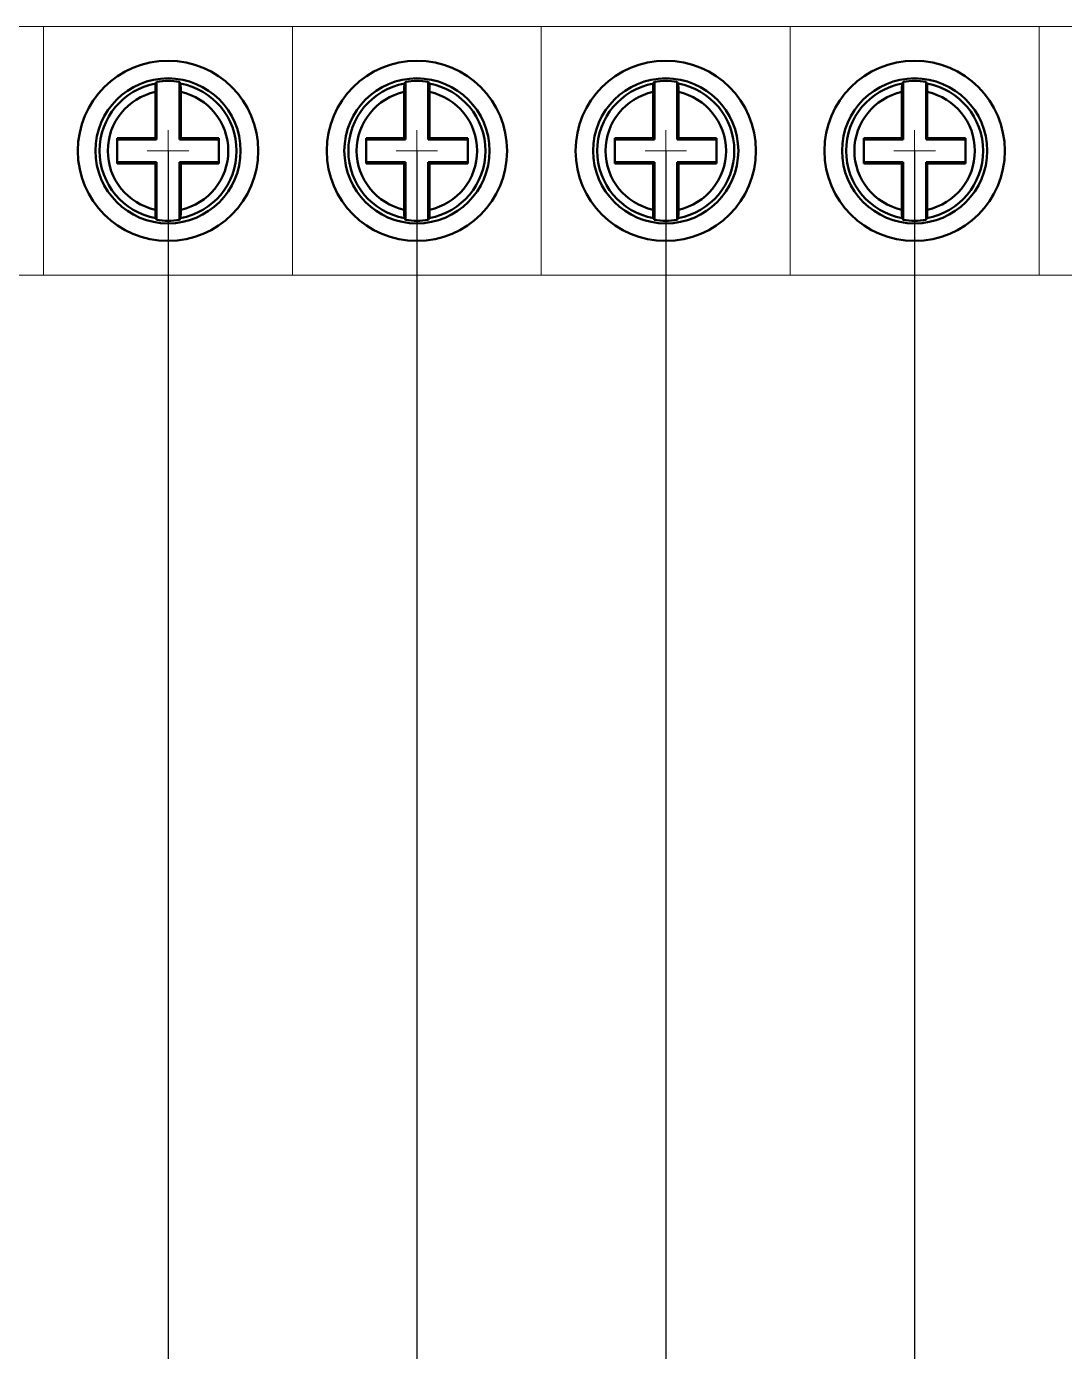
# Model space of a CAD drawing. Extents: x -1351 to 773, y -193 to 951.
# Drawn here: x 279.8 to 329.8, y -126.9 to -63 of the extents above; entities that cross this region are included whole.
import ezdxf

# ---------------------------------------------------------------- set-up
doc = ezdxf.new("R2010")
doc.units = 0
doc.header["$LTSCALE"] = 10
doc.header["$MEASUREMENT"] = 0
doc.layers.get('0').update_dxf_attribs({"linetype": 'CONTINUOUS'})
doc.layers.add('10000_FRONT', color=7, linetype='CONTINUOUS')
doc.layers.add('器件名称', color=7, linetype='CONTINUOUS')

msp = doc.modelspace()

# ---------------------------------------------------------------- linework, layer by layer
at = {"lineweight": 0}
for p, q in [((286.61, -68.976), (286.61, -67.976)), ((286.61, -67.976), (286.61, -69.976)), ((298.61, -68.976), (298.61, -67.976)), ((298.61, -67.976), (298.61, -69.976)), ((310.61, -68.976), (310.61, -67.976)), ((310.61, -67.976), (310.61, -69.976)), ((310.61, -68.976), (310.61, -67.976)), ((310.61, -67.976), (310.61, -69.976)), ((322.61, -68.976), (322.61, -67.976)), ((322.61, -67.976), (322.61, -69.976)), ((285.61, -68.976), (287.61, -68.976)), ((297.61, -68.976), (299.61, -68.976)), ((309.61, -68.976), (311.61, -68.976)), ((309.61, -68.976), (311.61, -68.976)), ((321.61, -68.976), (323.61, -68.976))]:
    msp.add_line(p, q, dxfattribs=at)
for points in [[(268.61, -74.976), (280.61, -74.976), (280.61, -62.976), (268.61, -62.976)], [(280.61, -74.976), (292.61, -74.976), (292.61, -62.976), (280.61, -62.976)], [(292.61, -74.976), (304.61, -74.976), (304.61, -62.976), (292.61, -62.976)], [(304.61, -74.976), (316.61, -74.976), (316.61, -62.976), (304.61, -62.976)], [(304.61, -74.976), (316.61, -74.976), (316.61, -62.976), (304.61, -62.976)], [(316.61, -74.976), (328.61, -74.976), (328.61, -62.976), (316.61, -62.976)], [(328.61, -74.976), (340.61, -74.976), (340.61, -62.976), (328.61, -62.976)]]:
    msp.add_lwpolyline(points, close=True, dxfattribs=at)
at = {"layer": '10000_FRONT', "color": 7, "linetype": 'Continuous', "lineweight": 50}
for p, q in [((286.003, -65.848), (286.002, -65.872)), ((286.004, -65.827), (286.003, -65.848)), ((286.005, -65.807), (286.004, -65.827)), ((286.007, -65.788), (286.005, -65.807)), ((286.008, -65.771), (286.007, -65.788)), ((286.009, -65.758), (286.008, -65.771)), ((286.011, -65.746), (286.009, -65.758)), ((286.013, -65.737), (286.011, -65.746)), ((286.014, -65.73), (286.013, -65.737)), ((286.016, -65.725), (286.014, -65.73)), ((286.022, -65.714), (286.016, -65.725)), ((286.028, -65.702), (286.022, -65.714)), ((286.034, -65.69), (286.028, -65.702)), ((286.041, -65.679), (286.034, -65.69)), ((286.047, -65.667), (286.041, -65.679)), ((286.053, -65.655), (286.047, -65.667)), ((286.06, -65.644), (286.053, -65.655)), ((286.06, -68.426), (286.06, -65.644)), ((287.16, -68.426), (287.16, -65.644)), ((287.166, -65.655), (287.16, -65.644)), ((287.172, -65.667), (287.166, -65.655)), ((287.178, -65.679), (287.172, -65.667)), ((287.185, -65.69), (287.178, -65.679)), ((287.191, -65.702), (287.185, -65.69)), ((287.197, -65.714), (287.191, -65.702)), ((287.203, -65.725), (287.197, -65.714)), ((287.205, -65.73), (287.203, -65.725)), ((287.207, -65.737), (287.205, -65.73)), ((287.208, -65.746), (287.207, -65.737)), ((287.21, -65.758), (287.208, -65.746)), ((287.211, -65.771), (287.21, -65.758)), ((287.213, -65.788), (287.211, -65.771)), ((287.214, -65.807), (287.213, -65.788)), ((287.215, -65.827), (287.214, -65.807)), ((287.216, -65.848), (287.215, -65.827)), ((287.218, -65.872), (287.216, -65.848)), ((298.003, -65.848), (298.002, -65.872)), ((298.004, -65.827), (298.003, -65.848)), ((298.005, -65.807), (298.004, -65.827)), ((298.007, -65.788), (298.005, -65.807)), ((298.008, -65.771), (298.007, -65.788)), ((298.009, -65.758), (298.008, -65.771)), ((298.011, -65.746), (298.009, -65.758)), ((298.013, -65.737), (298.011, -65.746)), ((298.014, -65.73), (298.013, -65.737)), ((298.016, -65.725), (298.014, -65.73)), ((298.022, -65.714), (298.016, -65.725)), ((298.028, -65.702), (298.022, -65.714)), ((298.034, -65.69), (298.028, -65.702)), ((298.041, -65.679), (298.034, -65.69)), ((298.047, -65.667), (298.041, -65.679)), ((298.053, -65.655), (298.047, -65.667)), ((298.06, -65.644), (298.053, -65.655)), ((298.06, -68.426), (298.06, -65.644)), ((299.16, -68.426), (299.16, -65.644)), ((299.166, -65.655), (299.16, -65.644)), ((299.172, -65.667), (299.166, -65.655)), ((299.178, -65.679), (299.172, -65.667)), ((299.185, -65.69), (299.178, -65.679)), ((299.191, -65.702), (299.185, -65.69)), ((299.197, -65.714), (299.191, -65.702)), ((299.203, -65.725), (299.197, -65.714)), ((299.205, -65.73), (299.203, -65.725)), ((299.207, -65.737), (299.205, -65.73)), ((299.208, -65.746), (299.207, -65.737)), ((299.21, -65.758), (299.208, -65.746)), ((299.211, -65.771), (299.21, -65.758)), ((299.213, -65.788), (299.211, -65.771)), ((299.214, -65.807), (299.213, -65.788)), ((299.215, -65.827), (299.214, -65.807)), ((299.216, -65.848), (299.215, -65.827)), ((299.218, -65.872), (299.216, -65.848)), ((310.003, -65.848), (310.002, -65.872)), ((310.003, -65.848), (310.002, -65.872)), ((310.004, -65.827), (310.003, -65.848)), ((310.004, -65.827), (310.003, -65.848)), ((310.005, -65.807), (310.004, -65.827)), ((310.005, -65.807), (310.004, -65.827)), ((310.007, -65.788), (310.005, -65.807)), ((310.007, -65.788), (310.005, -65.807)), ((310.008, -65.771), (310.007, -65.788)), ((310.008, -65.771), (310.007, -65.788)), ((310.009, -65.758), (310.008, -65.771)), ((310.009, -65.758), (310.008, -65.771)), ((310.011, -65.746), (310.009, -65.758)), ((310.011, -65.746), (310.009, -65.758)), ((310.013, -65.737), (310.011, -65.746)), ((310.013, -65.737), (310.011, -65.746)), ((310.014, -65.73), (310.013, -65.737)), ((310.014, -65.73), (310.013, -65.737)), ((310.016, -65.725), (310.014, -65.73)), ((310.016, -65.725), (310.014, -65.73)), ((310.022, -65.714), (310.016, -65.725)), ((310.022, -65.714), (310.016, -65.725)), ((310.028, -65.702), (310.022, -65.714)), ((310.028, -65.702), (310.022, -65.714)), ((310.034, -65.69), (310.028, -65.702)), ((310.034, -65.69), (310.028, -65.702)), ((310.041, -65.679), (310.034, -65.69)), ((310.041, -65.679), (310.034, -65.69)), ((310.047, -65.667), (310.041, -65.679)), ((310.047, -65.667), (310.041, -65.679)), ((310.053, -65.655), (310.047, -65.667)), ((310.053, -65.655), (310.047, -65.667)), ((310.06, -65.644), (310.053, -65.655)), ((310.06, -65.644), (310.053, -65.655)), ((310.06, -68.426), (310.06, -65.644)), ((310.06, -68.426), (310.06, -65.644)), ((311.16, -68.426), (311.16, -65.644)), ((311.166, -65.655), (311.16, -65.644)), ((311.16, -68.426), (311.16, -65.644)), ((311.166, -65.655), (311.16, -65.644)), ((311.172, -65.667), (311.166, -65.655)), ((311.172, -65.667), (311.166, -65.655)), ((311.178, -65.679), (311.172, -65.667)), ((311.178, -65.679), (311.172, -65.667)), ((311.185, -65.69), (311.178, -65.679)), ((311.185, -65.69), (311.178, -65.679)), ((311.191, -65.702), (311.185, -65.69)), ((311.191, -65.702), (311.185, -65.69)), ((311.197, -65.714), (311.191, -65.702)), ((311.197, -65.714), (311.191, -65.702)), ((311.203, -65.725), (311.197, -65.714)), ((311.203, -65.725), (311.197, -65.714)), ((311.205, -65.73), (311.203, -65.725)), ((311.205, -65.73), (311.203, -65.725)), ((311.207, -65.737), (311.205, -65.73)), ((311.207, -65.737), (311.205, -65.73)), ((311.208, -65.746), (311.207, -65.737)), ((311.208, -65.746), (311.207, -65.737)), ((311.21, -65.758), (311.208, -65.746)), ((311.21, -65.758), (311.208, -65.746)), ((311.211, -65.771), (311.21, -65.758)), ((311.211, -65.771), (311.21, -65.758)), ((311.213, -65.788), (311.211, -65.771)), ((311.213, -65.788), (311.211, -65.771)), ((311.214, -65.807), (311.213, -65.788)), ((311.214, -65.807), (311.213, -65.788)), ((311.215, -65.827), (311.214, -65.807)), ((311.215, -65.827), (311.214, -65.807)), ((311.216, -65.848), (311.215, -65.827)), ((311.216, -65.848), (311.215, -65.827)), ((311.218, -65.872), (311.216, -65.848)), ((311.218, -65.872), (311.216, -65.848)), ((322.003, -65.848), (322.002, -65.872)), ((322.004, -65.827), (322.003, -65.848)), ((322.005, -65.807), (322.004, -65.827)), ((322.007, -65.788), (322.005, -65.807)), ((322.008, -65.771), (322.007, -65.788)), ((322.009, -65.758), (322.008, -65.771)), ((322.011, -65.746), (322.009, -65.758)), ((322.013, -65.737), (322.011, -65.746)), ((322.014, -65.73), (322.013, -65.737)), ((322.016, -65.725), (322.014, -65.73)), ((322.022, -65.714), (322.016, -65.725)), ((322.028, -65.702), (322.022, -65.714)), ((322.034, -65.69), (322.028, -65.702)), ((322.041, -65.679), (322.034, -65.69)), ((322.047, -65.667), (322.041, -65.679)), ((322.053, -65.655), (322.047, -65.667)), ((322.06, -65.644), (322.053, -65.655)), ((322.06, -68.426), (322.06, -65.644)), ((323.16, -68.426), (323.16, -65.644)), ((323.166, -65.655), (323.16, -65.644)), ((323.172, -65.667), (323.166, -65.655)), ((323.178, -65.679), (323.172, -65.667)), ((323.185, -65.69), (323.178, -65.679)), ((323.191, -65.702), (323.185, -65.69)), ((323.197, -65.714), (323.191, -65.702)), ((323.203, -65.725), (323.197, -65.714)), ((323.205, -65.73), (323.203, -65.725)), ((323.207, -65.737), (323.205, -65.73)), ((323.208, -65.746), (323.207, -65.737)), ((323.21, -65.758), (323.208, -65.746)), ((323.211, -65.771), (323.21, -65.758)), ((323.213, -65.788), (323.211, -65.771)), ((323.214, -65.807), (323.213, -65.788)), ((323.215, -65.827), (323.214, -65.807)), ((323.216, -65.848), (323.215, -65.827)), ((323.218, -65.872), (323.216, -65.848)), ((285.998, -66.01), (285.997, -66.041)), ((285.997, -66.041), (285.997, -66.073)), ((285.997, -66.073), (285.997, -66.105)), ((285.997, -66.105), (285.997, -66.135)), ((285.997, -66.135), (285.997, -68.363)), ((285.999, -65.953), (285.998, -65.981)), ((285.998, -65.981), (285.998, -66.01)), ((286, -65.925), (285.999, -65.953)), ((286.001, -65.897), (286, -65.925)), ((286.002, -65.872), (286.001, -65.897)), ((287.219, -65.897), (287.218, -65.872)), ((287.22, -65.925), (287.219, -65.897)), ((287.22, -65.953), (287.22, -65.925)), ((287.221, -65.981), (287.22, -65.953)), ((287.221, -66.01), (287.221, -65.981)), ((287.222, -66.041), (287.221, -66.01)), ((287.222, -66.073), (287.222, -66.041)), ((287.222, -66.105), (287.222, -66.073)), ((287.222, -66.135), (287.222, -66.105)), ((287.222, -68.363), (287.222, -66.135)), ((297.998, -66.01), (297.997, -66.041)), ((297.997, -66.041), (297.997, -66.073)), ((297.997, -66.073), (297.997, -66.105)), ((297.997, -66.105), (297.997, -66.135)), ((297.997, -66.135), (297.997, -68.363)), ((297.999, -65.953), (297.998, -65.981)), ((297.998, -65.981), (297.998, -66.01)), ((298, -65.925), (297.999, -65.953)), ((298.001, -65.897), (298, -65.925)), ((298.002, -65.872), (298.001, -65.897)), ((299.219, -65.897), (299.218, -65.872)), ((299.22, -65.925), (299.219, -65.897)), ((299.22, -65.953), (299.22, -65.925)), ((299.221, -65.981), (299.22, -65.953)), ((299.221, -66.01), (299.221, -65.981)), ((299.222, -66.041), (299.221, -66.01)), ((299.222, -66.073), (299.222, -66.041)), ((299.222, -66.105), (299.222, -66.073)), ((299.222, -66.135), (299.222, -66.105)), ((299.222, -68.363), (299.222, -66.135)), ((309.998, -66.01), (309.997, -66.041)), ((309.998, -66.01), (309.997, -66.041)), ((309.997, -66.041), (309.997, -66.073)), ((309.997, -66.041), (309.997, -66.073)), ((309.997, -66.073), (309.997, -66.105)), ((309.997, -66.073), (309.997, -66.105)), ((309.997, -66.105), (309.997, -66.135)), ((309.997, -66.105), (309.997, -66.135)), ((309.997, -66.135), (309.997, -68.363)), ((309.997, -66.135), (309.997, -68.363)), ((309.999, -65.953), (309.998, -65.981)), ((309.999, -65.953), (309.998, -65.981)), ((309.998, -65.981), (309.998, -66.01)), ((309.998, -65.981), (309.998, -66.01)), ((310, -65.925), (309.999, -65.953)), ((310, -65.925), (309.999, -65.953)), ((310.001, -65.897), (310, -65.925)), ((310.001, -65.897), (310, -65.925)), ((310.002, -65.872), (310.001, -65.897)), ((310.002, -65.872), (310.001, -65.897)), ((311.219, -65.897), (311.218, -65.872)), ((311.219, -65.897), (311.218, -65.872)), ((311.22, -65.925), (311.219, -65.897)), ((311.22, -65.925), (311.219, -65.897)), ((311.22, -65.953), (311.22, -65.925)), ((311.22, -65.953), (311.22, -65.925)), ((311.221, -65.981), (311.22, -65.953)), ((311.221, -65.981), (311.22, -65.953)), ((311.221, -66.01), (311.221, -65.981)), ((311.221, -66.01), (311.221, -65.981)), ((311.222, -66.041), (311.221, -66.01)), ((311.222, -66.041), (311.221, -66.01)), ((311.222, -66.073), (311.222, -66.041)), ((311.222, -66.073), (311.222, -66.041)), ((311.222, -66.105), (311.222, -66.073)), ((311.222, -66.105), (311.222, -66.073)), ((311.222, -66.135), (311.222, -66.105)), ((311.222, -66.135), (311.222, -66.105)), ((311.222, -68.363), (311.222, -66.135)), ((311.222, -68.363), (311.222, -66.135)), ((321.998, -66.01), (321.997, -66.041)), ((321.997, -66.041), (321.997, -66.073)), ((321.997, -66.073), (321.997, -66.105)), ((321.997, -66.105), (321.997, -66.135)), ((321.997, -66.135), (321.997, -68.363)), ((321.999, -65.953), (321.998, -65.981)), ((321.998, -65.981), (321.998, -66.01)), ((322, -65.925), (321.999, -65.953)), ((322.001, -65.897), (322, -65.925)), ((322.002, -65.872), (322.001, -65.897)), ((323.219, -65.897), (323.218, -65.872)), ((323.22, -65.925), (323.219, -65.897)), ((323.22, -65.953), (323.22, -65.925)), ((323.221, -65.981), (323.22, -65.953)), ((323.221, -66.01), (323.221, -65.981)), ((323.222, -66.041), (323.221, -66.01)), ((323.222, -66.073), (323.222, -66.041)), ((323.222, -66.105), (323.222, -66.073)), ((323.222, -66.135), (323.222, -66.105)), ((323.222, -68.363), (323.222, -66.135)), ((285.997, -68.363), (284.16, -68.363)), ((284.16, -69.589), (284.16, -68.363)), ((285.997, -68.363), (286.06, -68.426)), ((287.16, -68.426), (287.222, -68.363)), ((289.06, -68.363), (287.222, -68.363)), ((289.06, -69.589), (289.06, -68.363)), ((297.997, -68.363), (296.16, -68.363)), ((296.16, -69.589), (296.16, -68.363)), ((297.997, -68.363), (298.06, -68.426)), ((299.16, -68.426), (299.222, -68.363)), ((301.06, -68.363), (299.222, -68.363)), ((301.06, -69.589), (301.06, -68.363)), ((309.997, -68.363), (308.16, -68.363)), ((308.16, -69.589), (308.16, -68.363)), ((309.997, -68.363), (308.16, -68.363)), ((308.16, -69.589), (308.16, -68.363)), ((309.997, -68.363), (310.06, -68.426)), ((309.997, -68.363), (310.06, -68.426)), ((311.16, -68.426), (311.222, -68.363)), ((311.16, -68.426), (311.222, -68.363)), ((313.06, -68.363), (311.222, -68.363)), ((313.06, -68.363), (311.222, -68.363)), ((313.06, -69.589), (313.06, -68.363)), ((313.06, -69.589), (313.06, -68.363)), ((321.997, -68.363), (320.16, -68.363)), ((320.16, -69.589), (320.16, -68.363)), ((321.997, -68.363), (322.06, -68.426)), ((323.16, -68.426), (323.222, -68.363)), ((325.06, -68.363), (323.222, -68.363)), ((325.06, -69.589), (325.06, -68.363)), ((286.06, -68.426), (284.16, -68.426)), ((289.06, -68.426), (287.16, -68.426)), ((298.06, -68.426), (296.16, -68.426)), ((301.06, -68.426), (299.16, -68.426)), ((310.06, -68.426), (308.16, -68.426)), ((310.06, -68.426), (308.16, -68.426)), ((313.06, -68.426), (311.16, -68.426)), ((313.06, -68.426), (311.16, -68.426)), ((322.06, -68.426), (320.16, -68.426)), ((325.06, -68.426), (323.16, -68.426)), ((286.06, -69.526), (284.16, -69.526)), ((284.16, -69.589), (285.997, -69.589)), ((286.06, -69.526), (285.997, -69.589)), ((285.997, -69.589), (285.997, -71.817)), ((286.06, -72.309), (286.06, -69.526)), ((287.222, -69.589), (287.16, -69.526)), ((289.06, -69.526), (287.16, -69.526)), ((287.16, -72.309), (287.16, -69.526)), ((287.222, -69.589), (289.06, -69.589)), ((287.222, -71.817), (287.222, -69.589)), ((298.06, -69.526), (296.16, -69.526)), ((296.16, -69.589), (297.997, -69.589)), ((298.06, -69.526), (297.997, -69.589)), ((297.997, -69.589), (297.997, -71.817)), ((298.06, -72.309), (298.06, -69.526)), ((299.222, -69.589), (299.16, -69.526)), ((301.06, -69.526), (299.16, -69.526)), ((299.16, -72.309), (299.16, -69.526)), ((299.222, -69.589), (301.06, -69.589)), ((299.222, -71.817), (299.222, -69.589)), ((310.06, -69.526), (308.16, -69.526)), ((310.06, -69.526), (308.16, -69.526)), ((308.16, -69.589), (309.997, -69.589)), ((308.16, -69.589), (309.997, -69.589)), ((310.06, -69.526), (309.997, -69.589)), ((310.06, -69.526), (309.997, -69.589)), ((309.997, -69.589), (309.997, -71.817)), ((309.997, -69.589), (309.997, -71.817)), ((310.06, -72.309), (310.06, -69.526)), ((310.06, -72.309), (310.06, -69.526)), ((311.222, -69.589), (311.16, -69.526)), ((313.06, -69.526), (311.16, -69.526)), ((311.16, -72.309), (311.16, -69.526)), ((311.222, -69.589), (311.16, -69.526)), ((313.06, -69.526), (311.16, -69.526)), ((311.16, -72.309), (311.16, -69.526)), ((311.222, -69.589), (313.06, -69.589)), ((311.222, -71.817), (311.222, -69.589)), ((311.222, -69.589), (313.06, -69.589)), ((311.222, -71.817), (311.222, -69.589)), ((322.06, -69.526), (320.16, -69.526)), ((320.16, -69.589), (321.997, -69.589)), ((322.06, -69.526), (321.997, -69.589)), ((321.997, -69.589), (321.997, -71.817)), ((322.06, -72.309), (322.06, -69.526)), ((323.222, -69.589), (323.16, -69.526)), ((325.06, -69.526), (323.16, -69.526)), ((323.16, -72.309), (323.16, -69.526)), ((323.222, -69.589), (325.06, -69.589)), ((323.222, -71.817), (323.222, -69.589)), ((285.997, -71.817), (285.997, -71.847)), ((285.997, -71.847), (285.997, -71.879)), ((285.997, -71.879), (285.997, -71.911)), ((285.997, -71.911), (285.998, -71.942)), ((285.998, -71.942), (285.998, -71.971)), ((285.998, -71.971), (285.999, -71.999)), ((285.999, -71.999), (286, -72.028)), ((286, -72.028), (286.001, -72.055)), ((286.001, -72.055), (286.002, -72.081)), ((286.002, -72.081), (286.003, -72.104)), ((286.003, -72.104), (286.004, -72.125)), ((286.004, -72.125), (286.005, -72.146)), ((286.005, -72.146), (286.007, -72.164)), ((286.007, -72.164), (286.008, -72.181)), ((286.008, -72.181), (286.009, -72.194)), ((286.009, -72.194), (286.011, -72.206)), ((286.011, -72.206), (286.013, -72.215)), ((286.013, -72.215), (286.014, -72.222)), ((286.014, -72.222), (286.016, -72.227)), ((286.016, -72.227), (286.022, -72.238)), ((286.022, -72.238), (286.028, -72.25)), ((287.191, -72.25), (287.197, -72.238)), ((287.197, -72.238), (287.203, -72.227)), ((287.203, -72.227), (287.205, -72.222)), ((287.205, -72.222), (287.207, -72.215)), ((287.207, -72.215), (287.208, -72.206)), ((287.208, -72.206), (287.21, -72.194)), ((287.21, -72.194), (287.211, -72.181)), ((287.211, -72.181), (287.213, -72.164)), ((287.213, -72.164), (287.214, -72.146)), ((287.214, -72.146), (287.215, -72.125)), ((287.215, -72.125), (287.216, -72.104)), ((287.216, -72.104), (287.218, -72.081)), ((287.218, -72.081), (287.219, -72.055)), ((287.219, -72.055), (287.22, -72.028)), ((287.22, -71.999), (287.221, -71.971)), ((287.22, -72.028), (287.22, -71.999)), ((287.221, -71.942), (287.222, -71.911)), ((287.221, -71.971), (287.221, -71.942)), ((287.222, -71.847), (287.222, -71.817)), ((287.222, -71.879), (287.222, -71.847)), ((287.222, -71.911), (287.222, -71.879)), ((297.997, -71.817), (297.997, -71.847)), ((297.997, -71.847), (297.997, -71.879)), ((297.997, -71.879), (297.997, -71.911)), ((297.997, -71.911), (297.998, -71.942)), ((297.998, -71.942), (297.998, -71.971)), ((297.998, -71.971), (297.999, -71.999)), ((297.999, -71.999), (298, -72.028)), ((298, -72.028), (298.001, -72.055)), ((298.001, -72.055), (298.002, -72.081)), ((298.002, -72.081), (298.003, -72.104)), ((298.003, -72.104), (298.004, -72.125)), ((298.004, -72.125), (298.005, -72.146)), ((298.005, -72.146), (298.007, -72.164)), ((298.007, -72.164), (298.008, -72.181)), ((298.008, -72.181), (298.009, -72.194)), ((298.009, -72.194), (298.011, -72.206)), ((298.011, -72.206), (298.013, -72.215)), ((298.013, -72.215), (298.014, -72.222)), ((298.014, -72.222), (298.016, -72.227)), ((298.016, -72.227), (298.022, -72.238)), ((298.022, -72.238), (298.028, -72.25)), ((299.191, -72.25), (299.197, -72.238)), ((299.197, -72.238), (299.203, -72.227)), ((299.203, -72.227), (299.205, -72.222)), ((299.205, -72.222), (299.207, -72.215)), ((299.207, -72.215), (299.208, -72.206)), ((299.208, -72.206), (299.21, -72.194)), ((299.21, -72.194), (299.211, -72.181)), ((299.211, -72.181), (299.213, -72.164)), ((299.213, -72.164), (299.214, -72.146)), ((299.214, -72.146), (299.215, -72.125)), ((299.215, -72.125), (299.216, -72.104)), ((299.216, -72.104), (299.218, -72.081)), ((299.218, -72.081), (299.219, -72.055)), ((299.219, -72.055), (299.22, -72.028)), ((299.22, -71.999), (299.221, -71.971)), ((299.22, -72.028), (299.22, -71.999)), ((299.221, -71.942), (299.222, -71.911)), ((299.221, -71.971), (299.221, -71.942)), ((299.222, -71.847), (299.222, -71.817)), ((299.222, -71.879), (299.222, -71.847)), ((299.222, -71.911), (299.222, -71.879)), ((309.997, -71.817), (309.997, -71.847)), ((309.997, -71.817), (309.997, -71.847)), ((309.997, -71.847), (309.997, -71.879)), ((309.997, -71.847), (309.997, -71.879)), ((309.997, -71.879), (309.997, -71.911)), ((309.997, -71.879), (309.997, -71.911)), ((309.997, -71.911), (309.998, -71.942)), ((309.997, -71.911), (309.998, -71.942)), ((309.998, -71.942), (309.998, -71.971)), ((309.998, -71.942), (309.998, -71.971)), ((309.998, -71.971), (309.999, -71.999)), ((309.998, -71.971), (309.999, -71.999)), ((309.999, -71.999), (310, -72.028)), ((309.999, -71.999), (310, -72.028)), ((310, -72.028), (310.001, -72.055)), ((310, -72.028), (310.001, -72.055)), ((310.001, -72.055), (310.002, -72.081)), ((310.001, -72.055), (310.002, -72.081)), ((310.002, -72.081), (310.003, -72.104)), ((310.002, -72.081), (310.003, -72.104)), ((310.003, -72.104), (310.004, -72.125)), ((310.003, -72.104), (310.004, -72.125)), ((310.004, -72.125), (310.005, -72.146)), ((310.004, -72.125), (310.005, -72.146)), ((310.005, -72.146), (310.007, -72.164)), ((310.005, -72.146), (310.007, -72.164)), ((310.007, -72.164), (310.008, -72.181)), ((310.007, -72.164), (310.008, -72.181)), ((310.008, -72.181), (310.009, -72.194)), ((310.008, -72.181), (310.009, -72.194)), ((310.009, -72.194), (310.011, -72.206)), ((310.009, -72.194), (310.011, -72.206)), ((310.011, -72.206), (310.013, -72.215)), ((310.011, -72.206), (310.013, -72.215)), ((310.013, -72.215), (310.014, -72.222)), ((310.013, -72.215), (310.014, -72.222)), ((310.014, -72.222), (310.016, -72.227)), ((310.014, -72.222), (310.016, -72.227)), ((310.016, -72.227), (310.022, -72.238)), ((310.016, -72.227), (310.022, -72.238)), ((310.022, -72.238), (310.028, -72.25)), ((310.022, -72.238), (310.028, -72.25)), ((311.191, -72.25), (311.197, -72.238)), ((311.191, -72.25), (311.197, -72.238)), ((311.197, -72.238), (311.203, -72.227)), ((311.197, -72.238), (311.203, -72.227)), ((311.203, -72.227), (311.205, -72.222)), ((311.203, -72.227), (311.205, -72.222)), ((311.205, -72.222), (311.207, -72.215)), ((311.205, -72.222), (311.207, -72.215)), ((311.207, -72.215), (311.208, -72.206)), ((311.207, -72.215), (311.208, -72.206)), ((311.208, -72.206), (311.21, -72.194)), ((311.208, -72.206), (311.21, -72.194)), ((311.21, -72.194), (311.211, -72.181)), ((311.21, -72.194), (311.211, -72.181)), ((311.211, -72.181), (311.213, -72.164)), ((311.211, -72.181), (311.213, -72.164)), ((311.213, -72.164), (311.214, -72.146)), ((311.213, -72.164), (311.214, -72.146)), ((311.214, -72.146), (311.215, -72.125)), ((311.214, -72.146), (311.215, -72.125)), ((311.215, -72.125), (311.216, -72.104)), ((311.215, -72.125), (311.216, -72.104)), ((311.216, -72.104), (311.218, -72.081)), ((311.216, -72.104), (311.218, -72.081)), ((311.218, -72.081), (311.219, -72.055)), ((311.218, -72.081), (311.219, -72.055)), ((311.219, -72.055), (311.22, -72.028)), ((311.219, -72.055), (311.22, -72.028)), ((311.22, -71.999), (311.221, -71.971)), ((311.22, -71.999), (311.221, -71.971)), ((311.22, -72.028), (311.22, -71.999)), ((311.22, -72.028), (311.22, -71.999)), ((311.221, -71.942), (311.222, -71.911)), ((311.221, -71.942), (311.222, -71.911)), ((311.221, -71.971), (311.221, -71.942)), ((311.221, -71.971), (311.221, -71.942)), ((311.222, -71.847), (311.222, -71.817)), ((311.222, -71.847), (311.222, -71.817)), ((311.222, -71.879), (311.222, -71.847)), ((311.222, -71.879), (311.222, -71.847)), ((311.222, -71.911), (311.222, -71.879)), ((311.222, -71.911), (311.222, -71.879)), ((321.997, -71.817), (321.997, -71.847)), ((321.997, -71.847), (321.997, -71.879)), ((321.997, -71.879), (321.997, -71.911)), ((321.997, -71.911), (321.998, -71.942)), ((321.998, -71.942), (321.998, -71.971)), ((321.998, -71.971), (321.999, -71.999)), ((321.999, -71.999), (322, -72.028)), ((322, -72.028), (322.001, -72.055)), ((322.001, -72.055), (322.002, -72.081)), ((322.002, -72.081), (322.003, -72.104)), ((322.003, -72.104), (322.004, -72.125)), ((322.004, -72.125), (322.005, -72.146)), ((322.005, -72.146), (322.007, -72.164)), ((322.007, -72.164), (322.008, -72.181)), ((322.008, -72.181), (322.009, -72.194)), ((322.009, -72.194), (322.011, -72.206)), ((322.011, -72.206), (322.013, -72.215)), ((322.013, -72.215), (322.014, -72.222)), ((322.014, -72.222), (322.016, -72.227)), ((322.016, -72.227), (322.022, -72.238)), ((322.022, -72.238), (322.028, -72.25)), ((323.191, -72.25), (323.197, -72.238)), ((323.197, -72.238), (323.203, -72.227)), ((323.203, -72.227), (323.205, -72.222)), ((323.205, -72.222), (323.207, -72.215)), ((323.207, -72.215), (323.208, -72.206)), ((323.208, -72.206), (323.21, -72.194)), ((323.21, -72.194), (323.211, -72.181)), ((323.211, -72.181), (323.213, -72.164)), ((323.213, -72.164), (323.214, -72.146)), ((323.214, -72.146), (323.215, -72.125)), ((323.215, -72.125), (323.216, -72.104)), ((323.216, -72.104), (323.218, -72.081)), ((323.218, -72.081), (323.219, -72.055)), ((323.219, -72.055), (323.22, -72.028)), ((323.22, -71.999), (323.221, -71.971)), ((323.22, -72.028), (323.22, -71.999)), ((323.221, -71.942), (323.222, -71.911)), ((323.221, -71.971), (323.221, -71.942)), ((323.222, -71.847), (323.222, -71.817)), ((323.222, -71.879), (323.222, -71.847)), ((323.222, -71.911), (323.222, -71.879)), ((286.028, -72.25), (286.034, -72.262)), ((286.034, -72.262), (286.041, -72.273)), ((286.041, -72.273), (286.047, -72.285)), ((286.047, -72.285), (286.053, -72.297)), ((286.053, -72.297), (286.06, -72.309)), ((287.16, -72.309), (287.166, -72.297)), ((287.166, -72.297), (287.172, -72.285)), ((287.172, -72.285), (287.178, -72.273)), ((287.178, -72.273), (287.185, -72.262)), ((287.185, -72.262), (287.191, -72.25)), ((298.028, -72.25), (298.034, -72.262)), ((298.034, -72.262), (298.041, -72.273)), ((298.041, -72.273), (298.047, -72.285)), ((298.047, -72.285), (298.053, -72.297)), ((298.053, -72.297), (298.06, -72.309)), ((299.16, -72.309), (299.166, -72.297)), ((299.166, -72.297), (299.172, -72.285)), ((299.172, -72.285), (299.178, -72.273)), ((299.178, -72.273), (299.185, -72.262)), ((299.185, -72.262), (299.191, -72.25)), ((310.028, -72.25), (310.034, -72.262)), ((310.028, -72.25), (310.034, -72.262)), ((310.034, -72.262), (310.041, -72.273)), ((310.034, -72.262), (310.041, -72.273)), ((310.041, -72.273), (310.047, -72.285)), ((310.041, -72.273), (310.047, -72.285)), ((310.047, -72.285), (310.053, -72.297)), ((310.047, -72.285), (310.053, -72.297)), ((310.053, -72.297), (310.06, -72.309)), ((310.053, -72.297), (310.06, -72.309)), ((311.16, -72.309), (311.166, -72.297)), ((311.16, -72.309), (311.166, -72.297)), ((311.166, -72.297), (311.172, -72.285)), ((311.166, -72.297), (311.172, -72.285)), ((311.172, -72.285), (311.178, -72.273)), ((311.172, -72.285), (311.178, -72.273)), ((311.178, -72.273), (311.185, -72.262)), ((311.178, -72.273), (311.185, -72.262)), ((311.185, -72.262), (311.191, -72.25)), ((311.185, -72.262), (311.191, -72.25)), ((322.028, -72.25), (322.034, -72.262)), ((322.034, -72.262), (322.041, -72.273)), ((322.041, -72.273), (322.047, -72.285)), ((322.047, -72.285), (322.053, -72.297)), ((322.053, -72.297), (322.06, -72.309)), ((323.16, -72.309), (323.166, -72.297)), ((323.166, -72.297), (323.172, -72.285)), ((323.172, -72.285), (323.178, -72.273)), ((323.178, -72.273), (323.185, -72.262)), ((323.185, -72.262), (323.191, -72.25))]:
    msp.add_line(p, q, dxfattribs=at)
for centre, radius, start, end in [((286.61, -68.976), 4.35, 0, 180), ((298.61, -68.976), 4.35, 0, 180), ((310.61, -68.976), 4.35, 0, 180), ((310.61, -68.976), 4.35, 0, 180), ((322.61, -68.976), 4.35, 0, 180), ((286.61, -68.976), 3.5, 0, 180), ((286.61, -68.976), 3.304, 100.35123, 180), ((286.61, -68.976), 3.378, 80.62815, 99.37189), ((286.61, -68.976), 3.304, 0, 79.6488), ((298.61, -68.976), 3.5, 0, 180), ((298.61, -68.976), 3.304, 100.35123, 180), ((298.61, -68.976), 3.378, 80.62815, 99.37189), ((298.61, -68.976), 3.304, 0, 79.6488), ((310.61, -68.976), 3.5, 0, 180), ((310.61, -68.976), 3.5, 0, 180), ((310.61, -68.976), 3.304, 100.35123, 180), ((310.61, -68.976), 3.304, 100.35123, 180), ((310.61, -68.976), 3.378, 80.62815, 99.37189), ((310.61, -68.976), 3.378, 80.62815, 99.37189), ((310.61, -68.976), 3.304, 0, 79.6488), ((310.61, -68.976), 3.304, 0, 79.6488), ((322.61, -68.976), 3.5, 0, 180), ((322.61, -68.976), 3.304, 100.35123, 180), ((322.61, -68.976), 3.378, 80.62815, 99.37189), ((322.61, -68.976), 3.304, 0, 79.6488), ((286.61, -68.976), 2.906, 102.17541, 257.82459), ((286.61, -68.976), 2.906, 282.17537, 77.82463), ((298.61, -68.976), 2.906, 102.17541, 257.82459), ((298.61, -68.976), 2.906, 282.17537, 77.82463), ((310.61, -68.976), 2.906, 102.17541, 257.82459), ((310.61, -68.976), 2.906, 102.17541, 257.82459), ((310.61, -68.976), 2.906, 282.17537, 77.82463), ((310.61, -68.976), 2.906, 282.17537, 77.82463), ((322.61, -68.976), 2.906, 102.17541, 257.82459), ((322.61, -68.976), 2.906, 282.17537, 77.82463), ((286.61, -68.976), 4.35, 180, 0), ((286.61, -68.976), 3.5, 180, 0), ((286.61, -68.976), 3.304, 180, 259.64877), ((286.61, -68.976), 3.304, 280.35119, 0), ((298.61, -68.976), 4.35, 180, 0), ((298.61, -68.976), 3.5, 180, 0), ((298.61, -68.976), 3.304, 180, 259.64877), ((298.61, -68.976), 3.304, 280.35119, 0), ((310.61, -68.976), 4.35, 180, 0), ((310.61, -68.976), 4.35, 180, 0), ((310.61, -68.976), 3.5, 180, 0), ((310.61, -68.976), 3.5, 180, 0), ((310.61, -68.976), 3.304, 180, 259.64877), ((310.61, -68.976), 3.304, 180, 259.64877), ((310.61, -68.976), 3.304, 280.35119, 0), ((310.61, -68.976), 3.304, 280.35119, 0), ((322.61, -68.976), 4.35, 180, 0), ((322.61, -68.976), 3.5, 180, 0), ((322.61, -68.976), 3.304, 180, 259.64877), ((322.61, -68.976), 3.304, 280.35119, 0), ((286.61, -68.976), 3.378, 260.62811, 279.37185), ((298.61, -68.976), 3.378, 260.62811, 279.37185), ((310.61, -68.976), 3.378, 260.62811, 279.37185), ((310.61, -68.976), 3.378, 260.62811, 279.37185), ((322.61, -68.976), 3.378, 260.62811, 279.37185)]:
    msp.add_arc(centre, radius, start, end, dxfattribs=at)
at = {"layer": '器件名称', "color": 7, "linetype": 'Continuous'}
for p, q in [((286.61, -68.976), (286.61, -188.976)), ((298.61, -68.976), (298.61, -188.976)), ((310.61, -68.976), (310.61, -188.976)), ((322.61, -68.976), (322.61, -188.976))]:
    msp.add_line(p, q, dxfattribs=at)

doc.saveas('drawing.dxf')
